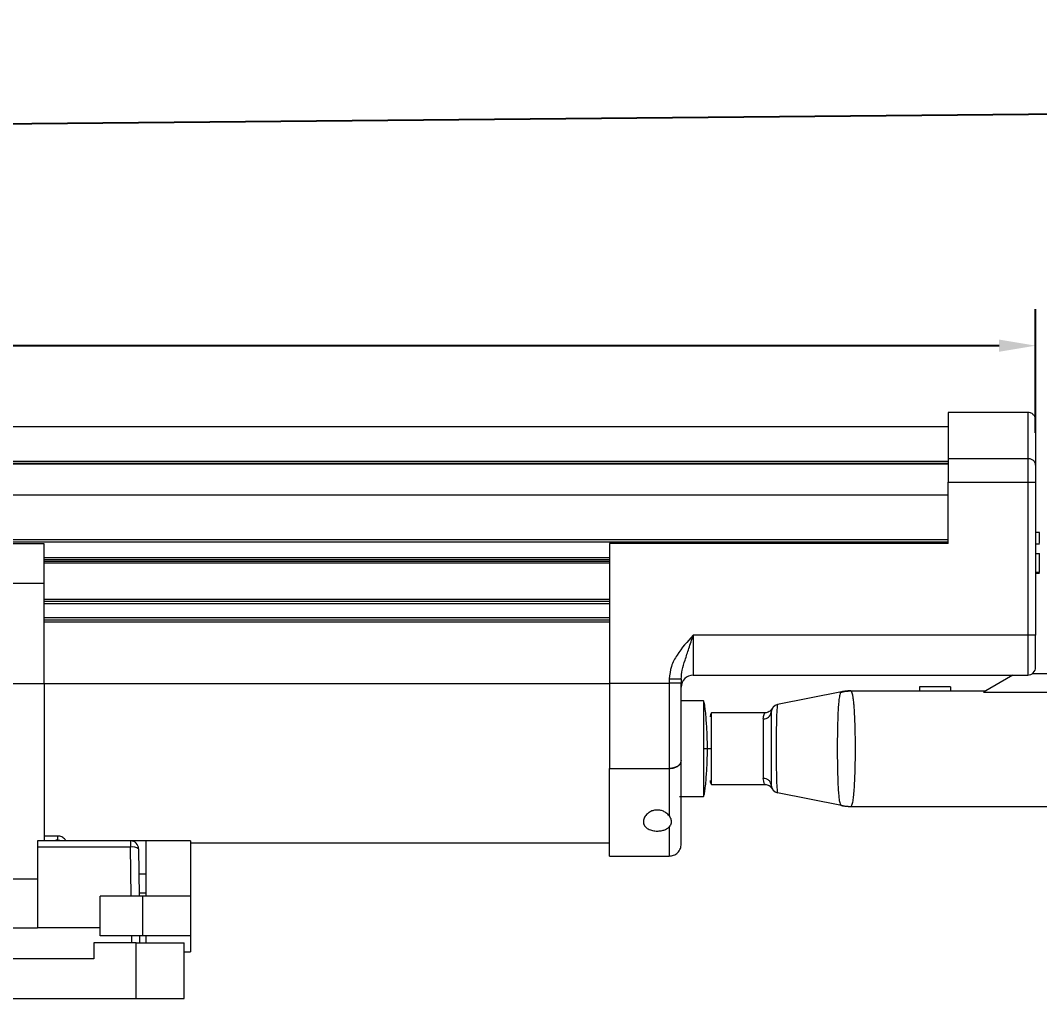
# Model space of a CAD drawing. Header units: inches. Extents: x 0.2 to 20.8, y -0.1 to 10.7.
# Drawn here: x 8.21 to 13.24, y 5.89 to 10.72 of the extents above; entities that cross this region are included whole.
import ezdxf

# ---------------------------------------------------------------- set-up
doc = ezdxf.new("R2010")
doc.units = ezdxf.units.IN
doc.header["$MEASUREMENT"] = 0
doc.layers.add('DIM', color=1, linetype='Continuous')
doc.styles.get("Standard").update_dxf_attribs({"font": 'Arial.ttf'})
doc.dimstyles.new('Standard .180IN', dxfattribs={"dimtxt": 0.18, "dimasz": 0.18, "dimexe": 0.18, "dimexo": 0.0625, "dimgap": 0.09, "dimtad": 0, "dimtih": 1, "dimtoh": 1, "dimdec": 5, "dimzin": 0, "dimdsep": 46, "dimlunit": 4, "dimtxsty": 'Standard', "dimcen": 0.09, "dimadec": 0, "dimazin": 0, "dimtfac": 1, "dimtdec": 5, "dimtofl": 0, "dimtmove": 0, "dimatfit": 3, "dimfxl": 1, "dimtolj": 1, "dimtzin": 0, "dimarcsym": 0})

# ---------------------------------------------------------------- blocks, each defined once
blk = doc.blocks.new('*D7')
at = {"layer": 'Defpoints', "color": 0, "transparency": 16777216}
for p in [(13.2187, 9.1134), (0.7734, 8.6215), (13.2187, 8.6215)]:
    blk.add_point(p, dxfattribs=at)
at = {"layer": 'DIM', "color": 0, "lineweight": -2, "transparency": 16777216}
for p, q in [((0.7734, 8.684), (0.7734, 9.2934)), ((13.2187, 8.684), (13.2187, 9.2934)), ((0.9534, 9.1134), (6.2344, 9.1134)), ((13.0387, 9.1134), (7.7577, 9.1134))]:
    blk.add_line(p, q, dxfattribs=at)
at = {"layer": 'DIM', "color": 0, "transparency": 16777216}
for points in [[(0.9534, 9.1434), (0.9534, 9.0834), (0.7734, 9.1134)], [(13.0387, 9.1434), (13.0387, 9.0834), (13.2187, 9.1134)]]:
    blk.add_solid(points, dxfattribs=at)
at = {"layer": 'DIM', "color": 0, "transparency": 16777216, "char_height": 0.18, "attachment_point": 5}
for s, insert in [('\\A1;1\'-0{\\H1x;\\S7/16;}"', (6.9961, 9.4139)), ('\\A1;[316.11 mm]', (6.9961, 8.9089))]:
    blk.add_mtext(s, dxfattribs=dict(at, insert=insert))
blk = doc.blocks.new('*D8')
at = {"layer": 'Defpoints', "color": 0, "transparency": 16777216}
for p in [(13.9503, 10.2599), (13.9764, 7.4192), (0.2096, 7.2926)]:
    blk.add_point(p, dxfattribs=at)
at = {"layer": 'DIM', "color": 0, "lineweight": -2, "transparency": 16777216}
for p, q in [((13.9758, 7.4817), (13.9486, 10.4399)), ((0.209, 7.3551), (0.1818, 10.3133)), ((13.7703, 10.2583), (7.8437, 10.2037)), ((0.3634, 10.1349), (6.3008, 10.1895))]:
    blk.add_line(p, q, dxfattribs=at)
at = {"layer": 'DIM', "color": 0, "transparency": 16777216}
for points in [[(13.77, 10.2883), (13.7706, 10.2283), (13.9503, 10.2599)], [(0.3632, 10.1649), (0.3637, 10.1049), (0.1834, 10.1333)]]:
    blk.add_solid(points, dxfattribs=at)
at = {"layer": 'DIM', "color": 0, "transparency": 16777216, "char_height": 0.18, "attachment_point": 5}
for s, insert in [('\\A1;1\'-1{\\H1x;\\S25/32;}"', (7.0722, 10.4984)), ('\\A1;[349.69 mm]', (7.0722, 9.9921))]:
    blk.add_mtext(s, dxfattribs=dict(at, insert=insert))

msp = doc.modelspace()

# ---------------------------------------------------------------- linework, layer by layer
at = {"color": 0, "linetype": 'Continuous', "lineweight": 15}
for p, q in [((13.179431, 8.784767), (12.786836, 8.784767)), ((12.786836, 8.784767), (12.786836, 8.556788)), ((13.179431, 8.784767), (13.179431, 8.556788)), ((12.786836, 8.7141), (1.205268, 8.7141)), ((12.786836, 8.542372), (1.205268, 8.542372)), ((12.786836, 8.556788), (13.179431, 8.556788)), ((12.786836, 8.556788), (12.786836, 8.440611)), ((13.179431, 8.556788), (13.179431, 8.440611)), ((12.786836, 8.532516), (1.205268, 8.532516)), ((1.205268, 8.531641), (12.786836, 8.531641)), ((12.786836, 8.137857), (12.786836, 8.440611)), ((12.786836, 8.440611), (13.179431, 8.440611)), ((13.179431, 8.440611), (13.179431, 7.6855)), ((13.179431, 8.440611), (13.218691, 8.440611)), ((13.218691, 8.440611), (13.218691, 7.6855)), ((12.786836, 8.376411), (1.205268, 8.376411)), ((13.23832, 8.191693), (13.218691, 8.191693)), ((13.23832, 8.139382), (13.23832, 8.191693)), ((12.786836, 8.156222), (1.205268, 8.156222)), ((12.786836, 8.144444), (1.205268, 8.144444)), ((8.330877, 8.136592), (7.467167, 8.136592)), ((8.330877, 7.940294), (8.330877, 8.136592)), ((11.118305, 8.137857), (11.118305, 7.44907)), ((12.786836, 8.137857), (11.118305, 8.137857)), ((13.23832, 8.134628), (13.218691, 8.134628)), ((13.23832, 8.134587), (13.218691, 8.134587)), ((8.330877, 8.069851), (11.118305, 8.069851)), ((11.118305, 8.058073), (8.330877, 8.058073)), ((11.118305, 8.050221), (8.330877, 8.050221)), ((8.330877, 8.042369), (11.118305, 8.042369)), ((13.218691, 8.088217), (13.23832, 8.088217)), ((13.23832, 7.995153), (13.23832, 8.088217)), ((13.23832, 7.995153), (13.218691, 7.995153)), ((13.218691, 7.99257), (13.23832, 7.99257)), ((8.330877, 7.940294), (7.467167, 7.940294)), ((8.330877, 7.447805), (8.330877, 7.940294)), ((11.118305, 7.861775), (8.330877, 7.861775)), ((8.330877, 7.853923), (11.118305, 7.853923)), ((8.330877, 7.842145), (11.118305, 7.842145)), ((11.118305, 7.771478), (8.330877, 7.771478)), ((11.118305, 7.7597), (8.330877, 7.7597)), ((8.330877, 7.751848), (11.118305, 7.751848)), ((11.53053, 7.6855), (11.53053, 7.489202)), ((13.179431, 7.6855), (11.53053, 7.6855)), ((13.179431, 7.6855), (13.179431, 7.489202)), ((13.218691, 7.6855), (13.179431, 7.6855)), ((11.53053, 7.489202), (13.179431, 7.489202)), ((13.105733, 7.489202), (12.961664, 7.406024)), ((13.20389, 7.497752), (13.583805, 7.497752)), ((7.467167, 7.447805), (8.330877, 7.447805)), ((8.330877, 7.447805), (8.330877, 6.671797)), ((8.330877, 7.447805), (11.118305, 7.447805)), ((11.118305, 7.44907), (11.412751, 7.44907)), ((11.118305, 7.44907), (11.118305, 7.029174)), ((11.412751, 7.470466), (11.471641, 7.470466)), ((11.412751, 7.470466), (11.412751, 7.44907)), ((11.471641, 7.44907), (11.412751, 7.44907)), ((11.412751, 7.44907), (11.412751, 7.029174)), ((11.471641, 7.470466), (11.471641, 7.44907)), ((12.261371, 7.406938), (11.946944, 7.34499)), ((12.308272, 7.411381), (12.970943, 7.411381)), ((12.646265, 7.431011), (12.646265, 7.411381)), ((12.798614, 7.431011), (12.646265, 7.431011)), ((12.798614, 7.431011), (12.798614, 7.411381)), ((12.961664, 7.406024), (13.583805, 7.406024)), ((11.581567, 7.362306), (11.471641, 7.362306)), ((11.581567, 7.362306), (11.581567, 7.350703)), ((11.581567, 7.350703), (11.581567, 7.126749)), ((11.616715, 7.296161), (11.613601, 7.283849)), ((11.884935, 7.303417), (11.620827, 7.303417)), ((11.620827, 7.126749), (11.620827, 7.303417)), ((11.876014, 7.273794), (11.876014, 6.979704)), ((11.581567, 7.126749), (11.581567, 6.901314)), ((11.620827, 6.950081), (11.620827, 7.126749)), ((11.118305, 7.029174), (11.412751, 7.029174)), ((11.118305, 6.597138), (11.118305, 7.029174)), ((11.412751, 7.029174), (11.412751, 6.794905)), ((11.620827, 6.950081), (11.884935, 6.950081)), ((11.463318, 6.891192), (11.581567, 6.891192)), ((11.581567, 6.901314), (11.581567, 6.891192)), ((12.261371, 6.84656), (11.946944, 6.908508)), ((11.946944, 6.908508), (11.946944, 6.908508)), ((12.308272, 6.842117), (13.446396, 6.842117)), ((11.412751, 6.741838), (11.412751, 6.597138)), ((8.397618, 6.69598), (8.330877, 6.69598)), ((8.397618, 6.69598), (8.397618, 6.67635)), ((8.757965, 6.671874), (8.299002, 6.671874)), ((8.299002, 6.671874), (8.299002, 6.641446)), ((8.757965, 6.641446), (8.299002, 6.641446)), ((8.299002, 6.641446), (8.299002, 6.242926)), ((8.397618, 6.67635), (8.389766, 6.67635)), ((8.389766, 6.67635), (8.389766, 6.671874)), ((8.833399, 6.672244), (8.438912, 6.672244)), ((8.757965, 6.671874), (8.757965, 6.641446)), ((8.760076, 6.399575), (8.757965, 6.641446)), ((8.797223, 6.632957), (8.79926, 6.399575)), ((9.053252, 6.672244), (8.833399, 6.672244)), ((8.833399, 6.672244), (8.833399, 6.399575)), ((9.053252, 6.672244), (9.053252, 6.399575)), ((9.053252, 6.662614), (11.118305, 6.662614)), ((11.118305, 6.597138), (11.412751, 6.597138)), ((8.299002, 6.483381), (7.415663, 6.483381)), ((8.7983, 6.509502), (8.833399, 6.509502)), ((8.607657, 6.203277), (8.607657, 6.399575)), ((8.817695, 6.399575), (8.607657, 6.399575)), ((8.799123, 6.415279), (8.833399, 6.415279)), ((8.817695, 6.203277), (8.817695, 6.399575)), ((9.053252, 6.399575), (8.817695, 6.399575)), ((9.053252, 6.399575), (9.053252, 6.203277)), ((8.299002, 6.241022), (7.415663, 6.241022)), ((8.299002, 6.242926), (8.299002, 6.241022)), ((8.607657, 6.242926), (8.299002, 6.242926)), ((8.817695, 6.203277), (8.607657, 6.203277)), ((8.800973, 6.203277), (8.801269, 6.169305)), ((9.053252, 6.203277), (8.817695, 6.203277)), ((8.833399, 6.203277), (8.833399, 6.169305)), ((9.053252, 6.203277), (9.053252, 6.124758)), ((8.576468, 6.169305), (8.575782, 6.090786)), ((8.785821, 6.169305), (8.576468, 6.169305)), ((8.785821, 5.894488), (8.785821, 6.169305)), ((8.785821, 6.169305), (9.021378, 6.169305)), ((9.021378, 5.894488), (9.021378, 6.169305)), ((8.575782, 6.090786), (5.352573, 6.090786)), ((9.021378, 6.124758), (9.053252, 6.124758)), ((5.142535, 5.894488), (8.785821, 5.894488)), ((8.785821, 5.894488), (9.021378, 5.894488))]:
    msp.add_line(p, q, dxfattribs=at)
for centre, radius, start, end in [((11.53053, 7.430313), 0.058889, 90, 180), ((13.179431, 7.528462), 0.03926, 270, 360), ((11.954533, 7.306471), 0.03926, 101.14556, 180), ((11.87903, 7.310094), 0.036425, 265.251277, 354.29173), ((11.954533, 6.947027), 0.03926, 180, 258.85444), ((12.308358, 7.027901), 0.185784, 254.029305, 269.973556), ((8.757965, 6.632615), 0.03926, 0.5, 90), ((8.767686, 6.591382), 0.050999, 54.608436, 100.988814)]:
    msp.add_arc(centre, radius, start, end, dxfattribs=at)
for points, knots in [([(13.218691, 8.745508), (13.218166, 8.750446), (13.21736, 8.758044), (13.212464, 8.767184), (13.207397, 8.773473), (13.201107, 8.77854), (13.191967, 8.783436), (13.18437, 8.784243), (13.179431, 8.784767)], [0, 0, 0, 0, 0.23945684, 0.36836066, 0.5, 0.63163934, 0.76054316, 1, 1, 1, 1]), ([(13.218691, 8.745508), (13.218691, 8.742647), (13.218691, 8.736954), (13.218691, 8.690981), (13.218691, 8.622403), (13.218691, 8.556201), (13.218691, 8.523595)], [0, 0, 0, 0, 0.2563705, 0.51009936, 0.75870457, 1, 1, 1, 1]), ([(13.218691, 8.523595), (13.217999, 8.528298), (13.216558, 8.538087), (13.205939, 8.549221), (13.192732, 8.555701), (13.183748, 8.556435), (13.179431, 8.556788)], [0, 0, 0, 0, 0.27026133, 0.56242939, 0.78973642, 1, 1, 1, 1]), ([(13.218691, 8.523595), (13.218691, 8.518772), (13.218691, 8.508969), (13.218691, 8.488444), (13.218691, 8.465211), (13.218691, 8.448723), (13.218691, 8.440611)], [0, 0, 0, 0, 0.24599279, 0.5, 0.75400721, 1, 1, 1, 1]), ([(11.53053, 7.6855), (11.502165, 7.654603), (11.459685, 7.608331), (11.419725, 7.533199), (11.415078, 7.491395), (11.412751, 7.470466)], [0, 0, 0, 0, 0.50086907, 0.7501212, 1, 1, 1, 1]), ([(11.471641, 7.470466), (11.472967, 7.48502), (11.475847, 7.516626), (11.491437, 7.565484), (11.509933, 7.622213), (11.523484, 7.663851), (11.53053, 7.6855)], [0, 0, 0, 0, 0.20075979, 0.43598055, 0.70675994, 1, 1, 1, 1]), ([(13.218691, 7.528462), (13.218691, 7.530559), (13.218691, 7.533786), (13.218691, 7.553368), (13.218691, 7.573636), (13.218691, 7.598795), (13.218691, 7.635356), (13.218691, 7.665745), (13.218691, 7.6855)], [0, 0, 0, 0, 0.23945684, 0.36836066, 0.5, 0.63163934, 0.76054316, 1, 1, 1, 1]), ([(11.471641, 7.067718), (11.471641, 7.097268), (11.471641, 7.156588), (11.471641, 7.251871), (11.471641, 7.349788), (11.471641, 7.416069), (11.471641, 7.44907)], [0, 0, 0, 0, 0.24921342, 0.50026633, 0.75118451, 1, 1, 1, 1]), ([(12.25724, 7.40421), (12.255871, 7.400871), (12.253107, 7.394133), (12.249159, 7.371804), (12.246672, 7.342371), (12.24422, 7.306965), (12.242909, 7.266279), (12.241635, 7.222252), (12.241185, 7.175342), (12.24084, 7.127319), (12.241175, 7.079247), (12.241617, 7.032216), (12.242884, 6.988019), (12.244193, 6.947133), (12.24664, 6.911504), (12.249132, 6.881914), (12.253086, 6.859432), (12.25586, 6.852659), (12.25724, 6.849288)], [0, 0, 0, 0, 0.06610149, 0.13338047, 0.19528255, 0.25853865, 0.31830733, 0.3797594, 0.43904212, 0.49930905, 0.55953225, 0.61893741, 0.68058793, 0.74044328, 0.80393356, 0.86619125, 0.93341537, 1, 1, 1, 1]), ([(12.25724, 7.40421), (12.265647, 7.406298), (12.282461, 7.410474), (12.299668, 7.411079), (12.308272, 7.411381)], [0, 0, 0, 0, 0.49999943, 1, 1, 1, 1]), ([(12.25724, 7.40421), (12.257691, 7.404815), (12.258677, 7.406135), (12.260424, 7.406656), (12.261371, 7.406938)], [0, 0, 0, 0, 0.45791706, 1, 1, 1, 1]), ([(12.308272, 7.411381), (12.307468, 7.411379), (12.305842, 7.411376), (12.297045, 7.41131), (12.283587, 7.410606), (12.269068, 7.408209), (12.261371, 7.406938)], [0, 0, 0, 0, 0.03375663, 0.06834242, 0.50605899, 1, 1, 1, 1]), ([(12.330315, 7.126749), (12.330264, 7.145487), (12.330163, 7.182856), (12.32896, 7.236755), (12.327202, 7.286282), (12.324961, 7.324682), (12.322487, 7.35358), (12.320163, 7.37422), (12.317609, 7.390117), (12.31466, 7.402163), (12.311675, 7.409945), (12.309357, 7.410923), (12.308272, 7.411381)], [0, 0, 0, 0, 0.12547465, 0.25023133, 0.37555994, 0.50021635, 0.58201911, 0.66940582, 0.74997276, 0.82433544, 0.91781168, 1, 1, 1, 1]), ([(11.586156, 7.348795), (11.585815, 7.350915), (11.584209, 7.360908), (11.582731, 7.36169), (11.581567, 7.362306)], [0, 0, 0, 0, 0.21216397, 1, 1, 1, 1]), ([(11.601197, 7.126749), (11.600879, 7.147725), (11.600145, 7.196015), (11.59617, 7.257435), (11.592232, 7.304056), (11.589036, 7.333716), (11.587029, 7.344226), (11.586156, 7.348795)], [0, 0, 0, 0, 0.21825558, 0.50244895, 0.67193117, 0.85737162, 1, 1, 1, 1]), ([(11.946943, 7.34499), (11.946426, 7.344046), (11.945394, 7.342167), (11.943479, 7.324472), (11.941474, 7.283732), (11.939975, 7.211177), (11.939471, 7.12654), (11.93998, 7.041774), (11.941485, 6.970013), (11.943877, 6.919031), (11.94592, 6.912021), (11.946944, 6.908508)], [0, 0, 0, 0, 0.06350643, 0.12643048, 0.25169505, 0.3763897, 0.50067007, 0.62489548, 0.74944033, 0.87441388, 1, 1, 1, 1]), ([(11.620827, 7.303417), (11.619662, 7.303125), (11.61833, 7.302792), (11.616895, 7.296903), (11.616715, 7.296161)], [0, 0, 0, 0, 0.87401277, 1, 1, 1, 1]), ([(11.876014, 7.273794), (11.877282, 7.281804), (11.879815, 7.297803), (11.886212, 7.305926), (11.884855, 7.303409), (11.884853, 7.303405)], [0, 0, 0, 0, 0.50019396, 0.99921123, 1, 1, 1, 1]), ([(11.919696, 7.324574), (11.917839, 7.321588), (11.914052, 7.315503), (11.905471, 7.308737), (11.895511, 7.304243), (11.888365, 7.303689), (11.88486, 7.303417)], [0, 0, 0, 0, 0.24528754, 0.50000024, 0.75471282, 1, 1, 1, 1]), ([(11.915274, 7.306471), (11.915274, 7.304585), (11.915274, 7.301752), (11.915274, 7.279185), (11.915274, 7.256839), (11.915274, 7.229025), (11.915274, 7.186785), (11.915274, 7.126538), (11.915274, 7.066329), (11.915274, 7.024183), (11.915274, 6.996415), (11.915274, 6.974168), (11.915274, 6.951718), (11.915274, 6.948903), (11.915274, 6.947027)], [0, 0, 0, 0, 0.12492858, 0.18772747, 0.25032831, 0.31295179, 0.37574199, 0.50037866, 0.62494522, 0.68769852, 0.75016388, 0.81295068, 0.87532266, 1, 1, 1, 1]), ([(11.581567, 7.126749), (11.584349, 7.126749), (11.590138, 7.126749), (11.596722, 7.126749), (11.600554, 7.126749), (11.600989, 7.126749), (11.601197, 7.126749)], [0, 0, 0, 0, 0.27026133, 0.56242939, 0.78973642, 1, 1, 1, 1]), ([(11.58584, 6.902852), (11.586817, 6.907932), (11.588928, 6.918908), (11.592231, 6.949405), (11.596171, 6.99608), (11.600145, 7.05748), (11.600879, 7.105772), (11.601197, 7.126749)], [0, 0, 0, 0, 0.15705581, 0.33937576, 0.50600602, 0.78541712, 1, 1, 1, 1]), ([(11.601197, 7.126749), (11.601543, 7.126749), (11.602263, 7.126749), (11.607573, 7.126749), (11.614177, 7.126749), (11.618669, 7.126749), (11.620827, 7.126749)], [0, 0, 0, 0, 0.27026133, 0.56242939, 0.78973642, 1, 1, 1, 1]), ([(12.308272, 6.842117), (12.309362, 6.84258), (12.311688, 6.843566), (12.314675, 6.851387), (12.318145, 6.86559), (12.321437, 6.888458), (12.324655, 6.923807), (12.327203, 6.967178), (12.32896, 7.016686), (12.330164, 7.070835), (12.330265, 7.108111), (12.330315, 7.126749)], [0, 0, 0, 0, 0.08263026, 0.17633441, 0.2502816, 0.37509005, 0.50045411, 0.62272243, 0.7503316, 0.87516374, 1, 1, 1, 1]), ([(11.412751, 7.029174), (11.419289, 7.02959), (11.432361, 7.03042), (11.449813, 7.036886), (11.463129, 7.046432), (11.47052, 7.057301), (11.471311, 7.064652), (11.471641, 7.067718)], [0, 0, 0, 0, 0.21003317, 0.42001476, 0.63148429, 0.84633667, 1, 1, 1, 1]), ([(11.471641, 7.067718), (11.470974, 7.063322), (11.469639, 7.054529), (11.459195, 7.04284), (11.443879, 7.034139), (11.427384, 7.029757), (11.416752, 7.029334), (11.412751, 7.029174)], [0, 0, 0, 0, 0.21974889, 0.43957689, 0.65717926, 0.87098734, 1, 1, 1, 1]), ([(11.471641, 6.656027), (11.471641, 6.657694), (11.471641, 6.661011), (11.471641, 6.687347), (11.471641, 6.727619), (11.471641, 6.781013), (11.471641, 6.844264), (11.471641, 6.914659), (11.471641, 6.988857), (11.471641, 7.041964), (11.471641, 7.067718)], [0, 0, 0, 0, 0.13817372, 0.27485819, 0.4086582, 0.53835225, 0.66294745, 0.78170537, 0.89414087, 1, 1, 1, 1]), ([(11.613601, 6.969649), (11.614614, 6.965715), (11.61583, 6.960991), (11.618307, 6.950744), (11.619662, 6.950387), (11.620827, 6.950081)], [0, 0, 0, 0, 0.4110303, 0.49354662, 1, 1, 1, 1]), ([(11.915274, 6.947027), (11.914749, 6.951138), (11.913942, 6.957461), (11.909047, 6.965069), (11.90398, 6.970304), (11.89769, 6.974521), (11.88855, 6.978596), (11.880953, 6.979267), (11.876014, 6.979704)], [0, 0, 0, 0, 0.23945684, 0.36836066, 0.5, 0.63163934, 0.76054316, 1, 1, 1, 1]), ([(11.884853, 6.950093), (11.883561, 6.9514), (11.88097, 6.954022), (11.877669, 6.971127), (11.876014, 6.979704)], [0, 0, 0, 0, 0.49862018, 1, 1, 1, 1]), ([(11.88486, 6.950081), (11.888365, 6.949809), (11.895511, 6.949255), (11.905471, 6.944761), (11.914052, 6.937995), (11.917839, 6.93191), (11.919696, 6.928924)], [0, 0, 0, 0, 0.24528718, 0.49999976, 0.75471246, 1, 1, 1, 1]), ([(11.581567, 6.891192), (11.582729, 6.891673), (11.584107, 6.892245), (11.585605, 6.901417), (11.58584, 6.902852)], [0, 0, 0, 0, 0.84352932, 1, 1, 1, 1]), ([(12.261371, 6.84656), (12.260419, 6.846844), (12.258672, 6.847366), (12.257688, 6.848687), (12.25724, 6.849288)], [0, 0, 0, 0, 0.54505525, 1, 1, 1, 1]), ([(12.261371, 6.84656), (12.268948, 6.845283), (12.280316, 6.843368), (12.293383, 6.842449), (12.300558, 6.842191), (12.303425, 6.84214), (12.305837, 6.842122), (12.30747, 6.842119), (12.308272, 6.842117)], [0, 0, 0, 0, 0.49355714, 0.74041817, 0.86381773, 0.93110529, 0.96613345, 1, 1, 1, 1]), ([(11.412751, 6.794905), (11.407901, 6.800482), (11.399423, 6.810232), (11.380689, 6.820036), (11.362023, 6.824529), (11.343753, 6.824226), (11.325377, 6.819392), (11.307139, 6.80916), (11.292349, 6.793354), (11.286028, 6.778279), (11.284459, 6.762477), (11.288559, 6.74779), (11.303094, 6.733088), (11.323356, 6.723868), (11.346545, 6.720078), (11.368134, 6.720851), (11.387074, 6.725167), (11.402607, 6.732258), (11.409441, 6.738712), (11.412751, 6.741838)], [0, 0, 0, 0, 0.07435963, 0.12998326, 0.17610736, 0.22238544, 0.26553398, 0.32357712, 0.3998125, 0.47760183, 0.51010696, 0.59841365, 0.66734738, 0.73670104, 0.79571246, 0.84750388, 0.89765667, 0.95042145, 1, 1, 1, 1]), ([(11.412751, 6.794905), (11.416241, 6.78914), (11.421613, 6.780266), (11.423194, 6.7653), (11.420756, 6.752611), (11.414801, 6.744597), (11.412751, 6.741838)], [0, 0, 0, 0, 0.3264297, 0.50246915, 0.82874919, 1, 1, 1, 1]), ([(8.439178, 6.671797), (8.437874, 6.674318), (8.43499, 6.679891), (8.427376, 6.686263), (8.418487, 6.691717), (8.408336, 6.695287), (8.401214, 6.695744), (8.397618, 6.695974)], [0, 0, 0, 0, 0.16744141, 0.37023588, 0.57770095, 0.78671847, 1, 1, 1, 1]), ([(8.406996, 6.671874), (8.406435, 6.672224), (8.403603, 6.673988), (8.397742, 6.675782), (8.39242, 6.676161), (8.389766, 6.67635)], [0, 0, 0, 0, 0.11007418, 0.55623588, 1, 1, 1, 1]), ([(8.397618, 6.67635), (8.39975, 6.676206), (8.404017, 6.675917), (8.409227, 6.674218), (8.41197, 6.672471), (8.412907, 6.671874)], [0, 0, 0, 0, 0.39651424, 0.79371046, 1, 1, 1, 1]), ([(11.412751, 6.597138), (11.420159, 6.597924), (11.431555, 6.599134), (11.445266, 6.606478), (11.4547, 6.614078), (11.462301, 6.623513), (11.469644, 6.637223), (11.470854, 6.648619), (11.471641, 6.656027)], [0, 0, 0, 0, 0.23945684, 0.36836066, 0.5, 0.63163934, 0.76054316, 1, 1, 1, 1]), ([(8.761857, 6.203277), (8.761931, 6.196154), (8.762065, 6.183311), (8.762167, 6.173621), (8.762212, 6.169305)], [0, 0, 0, 0, 0.55460447, 1, 1, 1, 1])]:
    msp.add_open_spline(points, degree=3, knots=knots, dxfattribs=at)

# ---------------------------------------------------------------- dimensions: what is measured, and where the dimension line sits
at = {"layer": 'DIM'}
dim = msp.add_linear_dim(base=(13.950267, 10.259919), p1=(0.20958, 7.292582), p2=(13.9764, 7.419233), angle=0.52709, dimstyle='Standard .180IN', override={"dimpost": '\\X'}, dxfattribs=at)
dim.commit()
dim.dimension.update_dxf_attribs({"geometry": '*D8', "text_midpoint": (7.072228, 10.196643), "dimtype": 161})
dim = msp.add_linear_dim(base=(13.218691, 9.113447), p1=(0.773413, 8.621509), p2=(13.218691, 8.621509), dimstyle='Standard .180IN', override={"dimpost": '\\X'}, dxfattribs=at)
dim.commit()
dim.dimension.update_dxf_attribs({"geometry": '*D7', "text_midpoint": (6.996052, 9.113447), "dimtype": 160})

doc.saveas('drawing.dxf')
